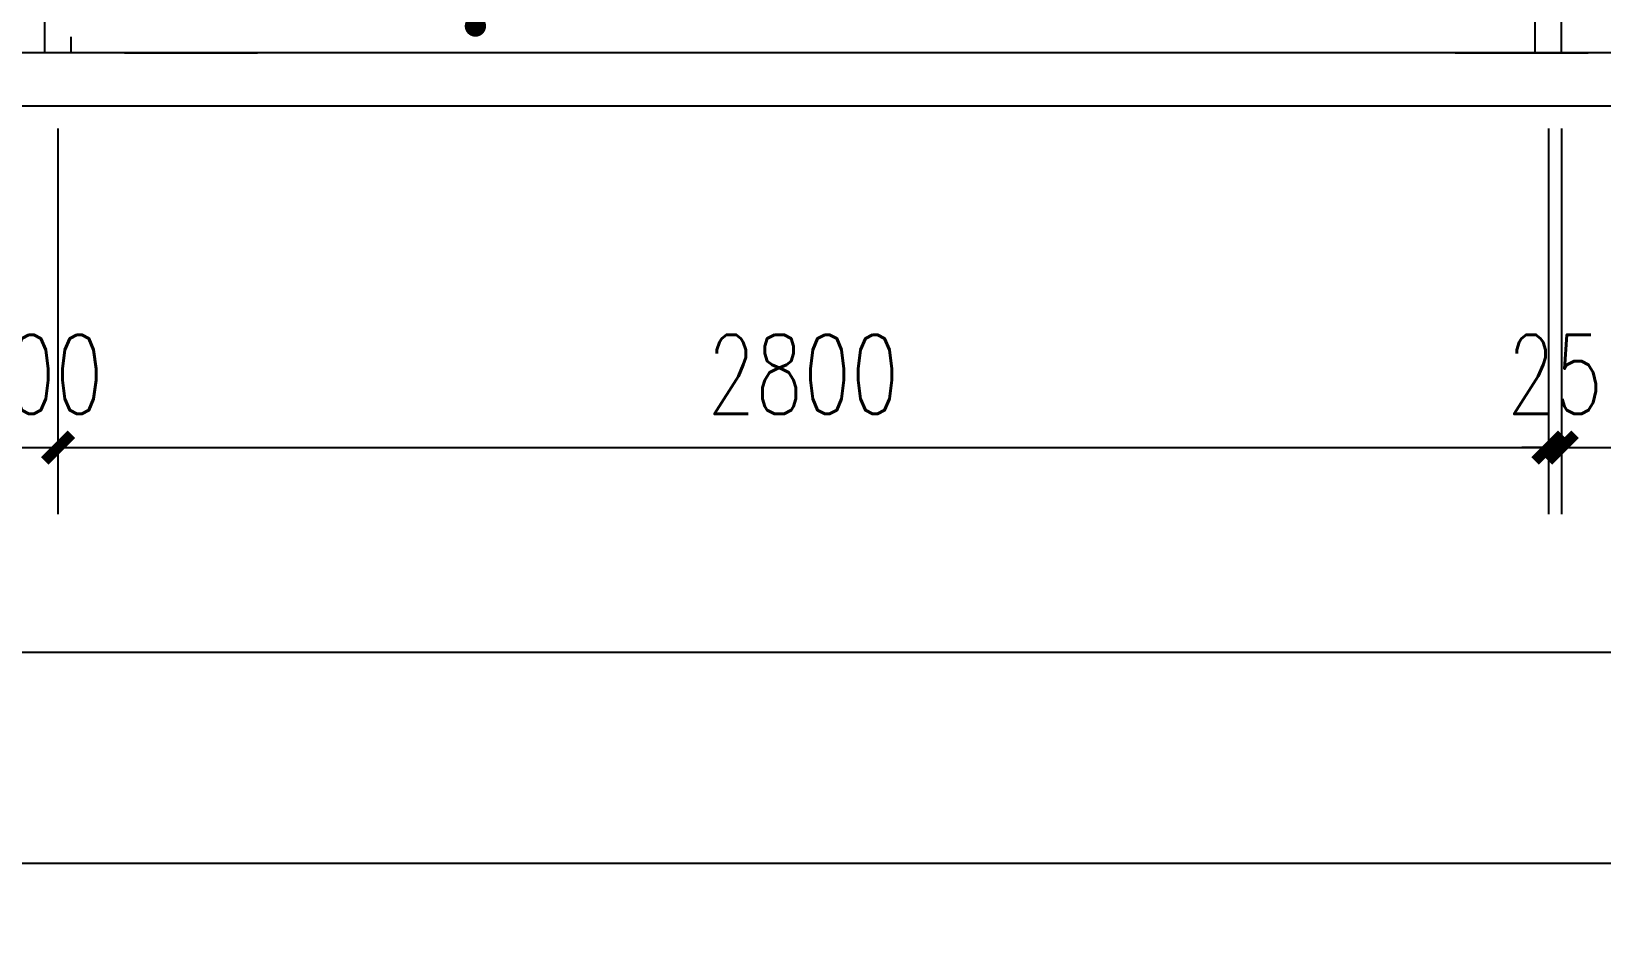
# Model space of a CAD drawing. Extents: x 396092 to 455492, y 17293 to 132793.
# Drawn here: x 431653 to 434603, y 43703 to 45391 of the extents above; entities that cross this region are included whole.
import ezdxf

# ---------------------------------------------------------------- set-up
doc = ezdxf.new("R2010")
doc.units = 0
doc.header["$LTSCALE"] = 1000
doc.header["$MEASUREMENT"] = 0
for name, color, linetype in [('DIM_LEAD', 3, 'Continuous'), ('MU', 34, 'Continuous'), ('PUB_DIM', 3, 'Continuous')]:
    doc.layers.add(name, color=color, linetype=linetype)
doc.styles.add('_TCH_DIM_T3', font='SIMPLEX', dxfattribs={"width": 0.705882, "bigfont": 'GBCBIG'})
doc.dimstyles.new('_TCH_ARCH&&50', dxfattribs={"dimtxt": 148.75, "dimasz": 50, "dimexe": 125, "dimexo": 150, "dimgap": 63.125, "dimtad": 1, "dimdec": 0, "dimzin": 0, "dimdsep": 46, "dimtxsty": '_TCH_DIM_T3', "dimblk": 'ARCHTICK', "dimcen": 0.09, "dimclrt": 7, "dimazin": 2, "dimtfac": 1, "dimtdec": 0, "dimtix": 1, "dimtmove": 2, "dimatfit": 3, "dimfxl": 1, "dimtolj": 1, "dimtzin": 0, "dimarcsym": 0})

# ---------------------------------------------------------------- blocks, each defined once
blk = doc.blocks.new('_ArchTick')
at = {"color": 0, "linetype": 'ByBlock', "const_width": 0.4}
blk.add_lwpolyline([(-0.5, -0.5), (0.5, 0.5)], dxfattribs=at)
blk = doc.blocks.new('*D59')
at = {"layer": 'Defpoints', "color": 0, "transparency": 16777216}
for p in [(400427.7, 44577.5), (434927.7, 44577.5), (434927.7, 43828.4)]:
    blk.add_point(p, dxfattribs=at)
at = {"layer": 'PUB_DIM', "color": 0, "lineweight": -2, "transparency": 16777216}
for p, q in [((400427.7, 44427.5), (400427.7, 43703.4)), ((434927.7, 44427.5), (434927.7, 43703.4)), ((400427.7, 43828.4), (434927.7, 43828.4))]:
    blk.add_line(p, q, dxfattribs=at)
at = {"layer": 'PUB_DIM', "color": 0, "lineweight": -2, "transparency": 16777216, "xscale": 50, "yscale": 50, "zscale": 50, "rotation": 180}
blk.add_blockref('_ArchTick', (400427.7, 43828.4), dxfattribs=at)
at = {"layer": 'PUB_DIM', "color": 0, "lineweight": -2, "transparency": 16777216, "xscale": 50, "yscale": 50, "zscale": 50}
blk.add_blockref('_ArchTick', (434927.7, 43828.4), dxfattribs=at)
at = {"layer": 'PUB_DIM', "color": 7, "transparency": 16777216, "insert": (417677.7, 43965.9), "char_height": 148.75, "attachment_point": 5, "style": '_TCH_DIM_T3'}
blk.add_mtext('\\A1;34500', dxfattribs=at)
blk = doc.blocks.new('*D62')
at = {"layer": 'Defpoints', "color": 0, "transparency": 16777216}
for p in [(422927.7, 44973.8), (434927.7, 44973.8), (434927.7, 44224.8)]:
    blk.add_point(p, dxfattribs=at)
at = {"layer": 'PUB_DIM', "color": 0, "lineweight": -2, "transparency": 16777216}
for p, q in [((422927.7, 44823.8), (422927.7, 44099.8)), ((434927.7, 44823.8), (434927.7, 44099.8)), ((422927.7, 44224.8), (434927.7, 44224.8))]:
    blk.add_line(p, q, dxfattribs=at)
at = {"layer": 'PUB_DIM', "color": 0, "lineweight": -2, "transparency": 16777216, "xscale": 50, "yscale": 50, "zscale": 50, "rotation": 180}
blk.add_blockref('_ArchTick', (422927.7, 44224.8), dxfattribs=at)
at = {"layer": 'PUB_DIM', "color": 0, "lineweight": -2, "transparency": 16777216, "xscale": 50, "yscale": 50, "zscale": 50}
blk.add_blockref('_ArchTick', (434927.7, 44224.8), dxfattribs=at)
at = {"layer": 'PUB_DIM', "color": 7, "transparency": 16777216, "insert": (428927.7, 44362.3), "char_height": 148.75, "attachment_point": 5, "style": '_TCH_DIM_T3'}
blk.add_mtext('\\A1;12000', dxfattribs=at)
blk = doc.blocks.new('*D87')
at = {"layer": 'Defpoints', "color": 0, "transparency": 16777216}
for p in [(431602.7, 45358.1), (431702.7, 45358.1), (431702.7, 44609)]:
    blk.add_point(p, dxfattribs=at)
at = {"layer": 'PUB_DIM', "color": 0, "lineweight": -2, "transparency": 16777216}
for p, q in [((431602.7, 45208.1), (431602.7, 44484)), ((431702.7, 45208.1), (431702.7, 44484)), ((431602.7, 44609), (431552.7, 44609)), ((431602.7, 44609), (431702.7, 44609)), ((431702.7, 44609), (431752.7, 44609))]:
    blk.add_line(p, q, dxfattribs=at)
at = {"layer": 'PUB_DIM', "color": 0, "lineweight": -2, "transparency": 16777216, "xscale": 50, "yscale": 50, "zscale": 50}
blk.add_blockref('_ArchTick', (431602.7, 44609), dxfattribs=at)
at = {"layer": 'PUB_DIM', "color": 0, "lineweight": -2, "transparency": 16777216, "xscale": 50, "yscale": 50, "zscale": 50, "rotation": 180}
blk.add_blockref('_ArchTick', (431702.7, 44609), dxfattribs=at)
at = {"layer": 'PUB_DIM', "color": 7, "transparency": 16777216, "insert": (431652.7, 44746.5), "char_height": 148.75, "attachment_point": 5, "style": '_TCH_DIM_T3'}
blk.add_mtext('\\A1;100', dxfattribs=at)
blk = doc.blocks.new('*D88')
at = {"layer": 'Defpoints', "color": 0, "transparency": 16777216}
for p in [(431702.7, 45358.1), (434502.7, 45358.1), (434502.7, 44609)]:
    blk.add_point(p, dxfattribs=at)
at = {"layer": 'PUB_DIM', "color": 0, "lineweight": -2, "transparency": 16777216}
for p, q in [((431702.7, 45208.1), (431702.7, 44484)), ((434502.7, 45208.1), (434502.7, 44484)), ((431702.7, 44609), (434502.7, 44609))]:
    blk.add_line(p, q, dxfattribs=at)
at = {"layer": 'PUB_DIM', "color": 0, "lineweight": -2, "transparency": 16777216, "xscale": 50, "yscale": 50, "zscale": 50, "rotation": 180}
blk.add_blockref('_ArchTick', (431702.7, 44609), dxfattribs=at)
at = {"layer": 'PUB_DIM', "color": 0, "lineweight": -2, "transparency": 16777216, "xscale": 50, "yscale": 50, "zscale": 50}
blk.add_blockref('_ArchTick', (434502.7, 44609), dxfattribs=at)
at = {"layer": 'PUB_DIM', "color": 7, "transparency": 16777216, "insert": (433102.7, 44746.5), "char_height": 148.75, "attachment_point": 5, "style": '_TCH_DIM_T3'}
blk.add_mtext('\\A1;2800', dxfattribs=at)
blk = doc.blocks.new('*D89')
at = {"layer": 'Defpoints', "color": 0, "transparency": 16777216}
for p in [(434502.7, 45358.1), (434527.7, 45358.1), (434527.7, 44609)]:
    blk.add_point(p, dxfattribs=at)
at = {"layer": 'PUB_DIM', "color": 0, "lineweight": -2, "transparency": 16777216}
for p, q in [((434502.7, 45208.1), (434502.7, 44484)), ((434527.7, 45208.1), (434527.7, 44484)), ((434502.7, 44609), (434452.7, 44609)), ((434502.7, 44609), (434527.7, 44609)), ((434527.7, 44609), (434577.7, 44609))]:
    blk.add_line(p, q, dxfattribs=at)
at = {"layer": 'PUB_DIM', "color": 0, "lineweight": -2, "transparency": 16777216, "xscale": 50, "yscale": 50, "zscale": 50}
blk.add_blockref('_ArchTick', (434502.7, 44609), dxfattribs=at)
at = {"layer": 'PUB_DIM', "color": 0, "lineweight": -2, "transparency": 16777216, "xscale": 50, "yscale": 50, "zscale": 50, "rotation": 180}
blk.add_blockref('_ArchTick', (434527.7, 44609), dxfattribs=at)
at = {"layer": 'PUB_DIM', "color": 7, "transparency": 16777216, "insert": (434515.2, 44746.5), "char_height": 148.75, "attachment_point": 5, "style": '_TCH_DIM_T3'}
blk.add_mtext('\\A1;25', dxfattribs=at)
blk = doc.blocks.new('*D90')
at = {"layer": 'Defpoints', "color": 0, "transparency": 16777216}
for p in [(434527.7, 45358.1), (434927.7, 45358.1), (434927.7, 44609)]:
    blk.add_point(p, dxfattribs=at)
at = {"layer": 'PUB_DIM', "color": 0, "lineweight": -2, "transparency": 16777216}
for p, q in [((434527.7, 45208.1), (434527.7, 44484)), ((434927.7, 45208.1), (434927.7, 44484)), ((434527.7, 44609), (434927.7, 44609))]:
    blk.add_line(p, q, dxfattribs=at)
at = {"layer": 'PUB_DIM', "color": 0, "lineweight": -2, "transparency": 16777216, "xscale": 50, "yscale": 50, "zscale": 50, "rotation": 180}
blk.add_blockref('_ArchTick', (434527.7, 44609), dxfattribs=at)
at = {"layer": 'PUB_DIM', "color": 0, "lineweight": -2, "transparency": 16777216, "xscale": 50, "yscale": 50, "zscale": 50}
blk.add_blockref('_ArchTick', (434927.7, 44609), dxfattribs=at)
at = {"layer": 'PUB_DIM', "color": 7, "transparency": 16777216, "insert": (435112.7, 44746.5), "char_height": 148.75, "attachment_point": 5, "style": '_TCH_DIM_T3'}
blk.add_mtext('\\A1;400', dxfattribs=at)

msp = doc.modelspace()

# ---------------------------------------------------------------- linework, layer by layer
for points in [[(434627.7, 45350.8), (400427.7, 45350.8)], [(400427.7, 45250.8), (434927.7, 45250.8)]]:
    msp.add_lwpolyline(points)
at = {"layer": 'DIM_LEAD', "const_width": 20}
msp.add_lwpolyline([(432486.9, 45390.8, 1), (432486.9, 45410.8, 1)], format="xyb", close=True, dxfattribs=at)
at = {"layer": 'MU', "color": 37}
for p, q in [((431677.7, 45350.8), (431677.7, 46451.2)), ((434527.7, 45350.8), (434527.7, 46451.2)), ((434477.7, 45350.8), (434477.7, 46385.8)), ((431727.7, 45350.8), (431727.7, 45380.8)), ((434477.7, 45350.8), (431727.7, 45350.8)), ((431827.7, 45350.8), (432077.7, 45350.8)), ((434327.7, 45350.8), (434577.7, 45350.8))]:
    msp.add_line(p, q, dxfattribs=at)

# ---------------------------------------------------------------- dimensions: what is measured, and where the dimension line sits
at = {"layer": 'PUB_DIM'}
for p1, p2, picture, middle in [((431602.7, 45358.1), (431702.7, 45358.1), '*D87', (431652.7, 44746.5)), ((431702.7, 45358.1), (434502.7, 45358.1), '*D88', (433102.7, 44746.5)), ((434502.7, 45358.1), (434527.7, 45358.1), '*D89', (434515.2, 44746.5)), ((422927.7, 44973.8), (434927.7, 44973.8), '*D62', (428927.7, 44362.3)), ((400427.7, 44577.5), (434927.7, 44577.5), '*D59', (417677.7, 43965.9))]:
    dim = msp.add_aligned_dim(p1=p1, p2=p2, distance=-749.1, dimstyle='_TCH_ARCH&&50', dxfattribs=at)
    dim.commit()
    dim.dimension.update_dxf_attribs({"geometry": picture, "text_midpoint": middle})
dim = msp.add_linear_dim(base=(434927.7, 44609), p1=(434527.7, 45358.1), p2=(434927.7, 45358.1), angle=0, dimstyle='_TCH_ARCH&&50', dxfattribs=at)
dim.commit()
dim.dimension.update_dxf_attribs({"geometry": '*D90', "text_midpoint": (435112.7, 44746.5), "dimtype": 129})

doc.saveas('drawing.dxf')
